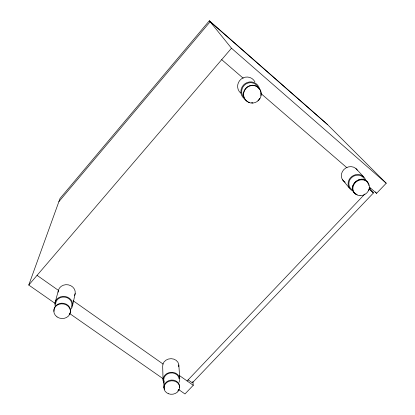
<?xml version="1.0" encoding="UTF-8"?>
<svg xmlns="http://www.w3.org/2000/svg" width="415" height="415" viewBox="0 0 415 415"><rect width="100%" height="100%" fill="white"/><g stroke="black" fill="none" stroke-linecap="round" stroke-linejoin="round"><path stroke-width="0.62" d="M72.589 305.476L75.193 293.53M54.982 303.085L58.188 291.185M54.801 303.194L28.765 285.043L60.03 198.469L209.352 20.75L327.44 124.479M58.883 201.643L210.151 21.736L327.497 124.536L386.235 183.228L376.576 193.338L369.485 187.217M28.765 285.043L231.482 48.228L209.352 20.75M187.092 380.949L364.832 194.049M368.401 190.293L370.496 188.088M369.578 188.68L373.453 192.944L192.347 382.832L188.13 379.86M192.882 381.432L193.255 385.291L184.971 393.965L178.595 389.519M357.159 194.666C343.942 188.545 361.745 171.219 368.354 183.57C362.113 171.374 344.16 187.736 356.62 194.578M69.678 313.569L163.188 378.776M37.059 275.353L58.78 290.635M73.082 300.704L163.131 364.085M179.555 375.642L193.255 385.291M221.698 59.656L243.232 78.238M260.848 93.448L346.976 167.79M369.293 189.354L373.453 192.944M231.482 48.228L386.235 183.228M355.94 168.542L363.26 176.411M375.259 191.912L376.576 193.338M342.515 179.783L349.337 188.021M368.769 184.493L368.914 185.515M178.834 364.951L179.762 378.713M163.754 380.358L163.977 387.62M163.079 380.431L162.68 366.595A8.118 7.06 -6 0 1 171.105 358.679A8.118 7.06 -6 0 1 178.735 366.798M164.184 383.387A8.388 7.242 -6.1 0 1 171.047 372.312A8.388 7.242 -6.1 0 1 179 382.428M352.076 189.717A8.414 7.631 -33.7 0 1 351.562 177.62A8.414 7.631 -33.7 0 1 364.064 178.46M247.719 101.732A8.969 8.653 -40.8 0 1 244.165 90.662A8.969 8.653 -40.8 0 1 254.986 85.573A8.969 8.653 -40.8 0 1 260.848 95.564M259.795 98.256A8.969 8.653 -40.8 0 1 257.938 100.497M252.678 102.77A8.969 8.653 -40.8 0 1 251.526 102.796M249.83 102.557A8.969 8.653 -40.8 0 1 248.222 101.991M240.664 93.064A9.229 8.938 -43 0 1 241.25 79.011A9.229 8.938 -43 0 1 254.924 81.931M55.641 304.449A8.17 7.242 5.6 0 1 65.186 297.145A8.17 7.242 5.6 0 1 71.328 307.193M54.038 311.369A8.31 7.346 5.4 0 1 64.123 303.407A8.31 7.346 5.4 0 1 69.17 314.762M58.116 292.186A8.585 7.657 5.9 0 1 68.356 284.846A8.585 7.657 5.9 0 1 74.612 295.444M55.231 306.161A8.886 7.875 5.6 0 1 65.497 296.554A8.886 7.875 5.6 0 1 70.83 309.201M164.195 382.044A7.709 6.656 -6.1 0 1 169.756 373.085A7.709 6.656 -6.1 0 1 179.093 378.786M345.218 182.263A8.834 8.056 -34.1 0 1 343.968 169.439A8.834 8.056 -34.1 0 1 357.32 170.134M243.74 97.131A8.803 8.502 -41.5 0 1 246.064 83.892A8.803 8.502 -41.5 0 1 258.566 88.348M164.423 389.327A7.838 6.744 -6.1 0 1 171.089 380.088A7.838 6.744 -6.1 0 1 179.477 387.776M178.855 389.472A7.838 6.744 -6.1 0 1 177.755 390.982M352.615 190.827A9.151 8.3 -33.7 0 1 351.531 176.743A9.151 8.3 -33.7 0 1 365.584 180.037M244.995 99.211A9.576 9.249 -41.5 0 1 245.166 83.576A9.576 9.249 -41.5 0 1 259.588 89.272M168.469 393.742A7.854 6.754 -6.1 0 0 179.617 386.749A7.854 6.754 -6.1 0 0 167.333 382.106A7.854 6.754 -6.1 0 0 168.469 393.742M360.044 195.662A8.508 7.698 -33.4 0 0 368.748 183.995A8.508 7.698 -33.4 0 0 354.545 183.482A8.508 7.698 -33.4 0 0 360.044 195.662M57.042 316.91A8.326 7.356 5.4 0 0 70.353 312.313A8.326 7.356 5.4 0 0 58.93 304.304A8.326 7.356 5.4 0 0 57.042 316.91M252.839 103.065A8.985 8.668 -40.7 0 0 259.847 89.261A8.985 8.668 -40.7 0 0 244.528 90.548A8.985 8.668 -40.7 0 0 252.839 103.065"/></g></svg>
